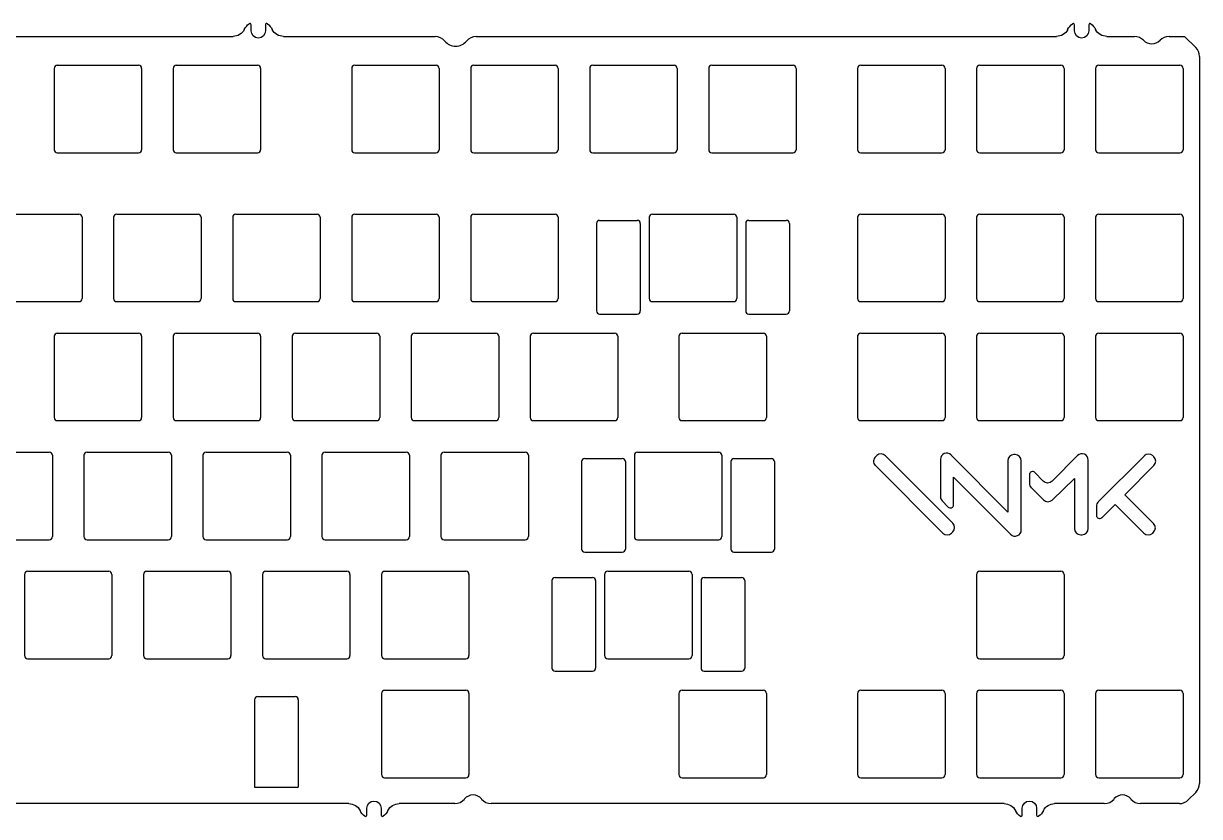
# Model space of a CAD drawing. Header units: millimetres. Extents: x 33 to 797, y 123 to 441.
# Drawn here: x 609.3 to 797.5, y 171.5 to 298.4 of the extents above; entities that cross this region are included whole.
import ezdxf

# ---------------------------------------------------------------- set-up
doc = ezdxf.new("R2010")
doc.units = ezdxf.units.MM
doc.header["$LTSCALE"] = 0.75

msp = doc.modelspace()

# ---------------------------------------------------------------- linework, layer by layer
at = {"extrusion": (-1e-16, -1, 0)}
for p, q in [((645.68, 297.21), (645.68, 298.18)), ((647.98, 298.18), (647.98, 297.21)), ((777.47, 297.21), (777.47, 298.18)), ((779.77, 298.18), (779.77, 297.21)), ((571.6, 296.31), (642.79, 296.31)), ((650.86, 296.31), (675.13, 296.31)), ((681.71, 296.31), (774.59, 296.31)), ((782.65, 296.31), (787.07, 296.31)), ((792.62, 296.31), (795.1, 296.31)), ((795.1, 296.31), (796.89, 294.52)), ((797.48, 293.11), (797.47, 176.76)), ((745.85, 229.26), (745.65, 229.1)), ((757.98, 218.43), (747.2, 229.21)), ((756.01, 228.63), (756.01, 222.69)), ((766.78, 220.21), (757.72, 229.33)), ((766.78, 228.4), (766.78, 220.21)), ((767.96, 229.4), (767.78, 229.4)), ((768.96, 217.35), (768.96, 228.4)), ((777.97, 229.23), (773.89, 225.15)), ((779.68, 217.58), (779.68, 228.52)), ((788.64, 229.17), (781.29, 221.83)), ((790.18, 229.05), (790.05, 229.17)), ((745.6, 227.63), (756.39, 216.84)), ((770.27, 226.2), (770.27, 224.8)), ((772.46, 225.16), (771.14, 226.55)), ((785.53, 222.98), (790.18, 227.63)), ((758.12, 225.77), (767.25, 216.64)), ((758.12, 221.35), (758.12, 225.77)), ((770.57, 224.09), (772.51, 222.15)), ((773.91, 222.13), (777.47, 225.56)), ((777.47, 225.56), (777.47, 217.58)), ((790.13, 218.37), (785.53, 222.98)), ((756.29, 222), (757.26, 221)), ((781, 221.12), (781, 219.66)), ((781.85, 219.3), (783.98, 221.43)), ((783.98, 221.43), (788.59, 216.83)), ((757.8, 216.84), (757.98, 217.02)), ((778.47, 216.58), (778.68, 216.58)), ((790, 216.83), (790.13, 216.96)), ((796.89, 175.35), (795.68, 174.14)), ((661.32, 173.55), (521.3, 173.55)), ((678.3, 173.55), (669.38, 173.55)), ((766.22, 173.55), (684.1, 173.55)), ((782.25, 173.55), (774.29, 173.55)), ((794.27, 173.55), (788.05, 173.55)), ((664.2, 171.69), (664.2, 172.8)), ((666.5, 172.8), (666.5, 171.69)), ((769.11, 171.69), (769.11, 172.8)), ((771.41, 172.8), (771.41, 171.69))]:
    msp.add_line(p, q, dxfattribs=at)
for p, q in [((614.16, 291.19), (614.16, 278.19)), ((614.66, 291.69), (627.66, 291.69)), ((628.16, 291.19), (628.16, 278.19)), ((633.21, 291.19), (633.21, 278.19)), ((633.71, 291.69), (646.71, 291.69)), ((647.21, 291.19), (647.21, 278.19)), ((661.78, 291.19), (661.78, 278.19)), ((662.28, 291.69), (675.28, 291.69)), ((675.78, 291.19), (675.78, 278.19)), ((680.83, 291.19), (680.83, 278.19)), ((681.33, 291.69), (694.33, 291.69)), ((694.83, 291.19), (694.83, 278.19)), ((699.88, 291.19), (699.88, 278.19)), ((700.38, 291.69), (713.38, 291.69)), ((713.88, 291.19), (713.88, 278.19)), ((718.93, 291.19), (718.93, 278.19)), ((719.43, 291.69), (732.43, 291.69)), ((732.93, 291.19), (732.93, 278.19)), ((742.75, 291.19), (742.75, 278.19)), ((743.25, 291.69), (756.25, 291.69)), ((756.75, 291.19), (756.75, 278.19)), ((761.8, 291.19), (761.8, 278.19)), ((762.3, 291.69), (775.3, 291.69)), ((775.8, 291.19), (775.8, 278.19)), ((780.85, 291.19), (780.85, 278.19)), ((781.35, 291.69), (794.35, 291.69)), ((794.85, 291.19), (794.85, 278.19)), ((614.66, 277.69), (627.66, 277.69)), ((633.71, 277.69), (646.71, 277.69)), ((662.28, 277.69), (675.28, 277.69)), ((681.33, 277.69), (694.33, 277.69)), ((700.38, 277.69), (713.38, 277.69)), ((719.43, 277.69), (732.43, 277.69)), ((743.25, 277.69), (756.25, 277.69)), ((762.3, 277.69), (775.3, 277.69)), ((781.35, 277.69), (794.35, 277.69)), ((605.13, 267.88), (618.13, 267.88)), ((618.63, 267.38), (618.63, 254.38)), ((623.68, 267.38), (623.68, 254.38)), ((624.18, 267.88), (637.18, 267.88)), ((637.68, 267.38), (637.68, 254.38)), ((642.73, 267.38), (642.73, 254.38)), ((643.23, 267.88), (656.23, 267.88)), ((656.73, 267.38), (656.73, 254.38)), ((661.78, 267.38), (661.78, 254.38)), ((662.28, 267.88), (675.28, 267.88)), ((675.78, 267.38), (675.78, 254.38)), ((680.83, 267.38), (680.83, 254.38)), ((681.33, 267.88), (694.33, 267.88)), ((694.83, 267.38), (694.83, 254.38)), ((709.41, 267.38), (709.41, 254.38)), ((709.91, 267.88), (722.91, 267.88)), ((723.41, 267.38), (723.41, 254.38)), ((742.75, 267.38), (742.75, 254.38)), ((743.25, 267.88), (756.25, 267.88)), ((756.75, 267.38), (756.75, 254.38)), ((761.8, 267.38), (761.8, 254.38)), ((762.3, 267.88), (775.3, 267.88)), ((775.8, 267.38), (775.8, 254.38)), ((780.85, 267.38), (780.85, 254.38)), ((781.35, 267.88), (794.35, 267.88)), ((794.85, 267.38), (794.85, 254.38)), ((700.97, 266.38), (700.97, 252.38)), ((701.47, 266.88), (707.47, 266.88)), ((707.97, 266.38), (707.97, 252.38)), ((724.85, 266.38), (724.85, 252.38)), ((725.35, 266.88), (731.35, 266.88)), ((731.85, 266.38), (731.85, 252.38)), ((605.13, 253.88), (618.13, 253.88)), ((624.18, 253.88), (637.18, 253.88)), ((643.23, 253.88), (656.23, 253.88)), ((662.28, 253.88), (675.28, 253.88)), ((681.33, 253.88), (694.33, 253.88)), ((709.91, 253.88), (722.91, 253.88)), ((743.25, 253.88), (756.25, 253.88)), ((762.3, 253.88), (775.3, 253.88)), ((781.35, 253.88), (794.35, 253.88)), ((701.47, 251.88), (707.47, 251.88)), ((725.35, 251.88), (731.35, 251.88)), ((614.66, 248.83), (627.66, 248.83)), ((633.71, 248.83), (646.71, 248.83)), ((652.76, 248.83), (665.76, 248.83)), ((671.81, 248.83), (684.81, 248.83)), ((690.86, 248.83), (703.86, 248.83)), ((714.67, 248.83), (727.67, 248.83)), ((743.25, 248.83), (756.25, 248.83)), ((762.3, 248.83), (775.3, 248.83)), ((781.35, 248.83), (794.35, 248.83)), ((614.16, 248.33), (614.16, 235.33)), ((628.16, 248.33), (628.16, 235.33)), ((633.21, 248.33), (633.21, 235.33)), ((647.21, 248.33), (647.21, 235.33)), ((652.26, 248.33), (652.26, 235.33)), ((666.26, 248.33), (666.26, 235.33)), ((671.31, 248.33), (671.31, 235.33)), ((685.31, 248.33), (685.31, 235.33)), ((690.36, 248.33), (690.36, 235.33)), ((704.36, 248.33), (704.36, 235.33)), ((714.17, 248.33), (714.17, 235.33)), ((728.17, 248.33), (728.17, 235.33)), ((742.75, 248.33), (742.75, 235.33)), ((756.75, 248.33), (756.75, 235.33)), ((761.8, 248.33), (761.8, 235.33)), ((775.8, 248.33), (775.8, 235.33)), ((780.85, 248.33), (780.85, 235.33)), ((794.85, 248.33), (794.85, 235.33)), ((614.66, 234.83), (627.66, 234.83)), ((633.71, 234.83), (646.71, 234.83)), ((652.76, 234.83), (665.76, 234.83)), ((671.81, 234.83), (684.81, 234.83)), ((690.86, 234.83), (703.86, 234.83)), ((714.67, 234.83), (727.67, 234.83)), ((743.25, 234.83), (756.25, 234.83)), ((762.3, 234.83), (775.3, 234.83)), ((781.35, 234.83), (794.35, 234.83)), ((600.37, 229.78), (613.37, 229.78)), ((619.42, 229.78), (632.42, 229.78)), ((638.47, 229.78), (651.47, 229.78)), ((657.52, 229.78), (670.52, 229.78)), ((676.57, 229.78), (689.57, 229.78)), ((707.53, 229.78), (720.53, 229.78)), ((613.87, 229.28), (613.87, 216.28)), ((618.92, 229.28), (618.92, 216.28)), ((632.92, 229.28), (632.92, 216.28)), ((637.97, 229.28), (637.97, 216.28)), ((651.97, 229.28), (651.97, 216.28)), ((657.02, 229.28), (657.02, 216.28)), ((671.02, 229.28), (671.02, 216.28)), ((676.07, 229.28), (676.07, 216.28)), ((690.07, 229.28), (690.07, 216.28)), ((698.59, 228.28), (698.59, 214.28)), ((699.09, 228.78), (705.09, 228.78)), ((705.59, 228.28), (705.59, 214.28)), ((707.03, 229.28), (707.03, 216.28)), ((721.03, 229.28), (721.03, 216.28)), ((722.46, 228.28), (722.46, 214.28)), ((722.96, 228.78), (728.96, 228.78)), ((729.46, 228.28), (729.46, 214.28)), ((600.37, 215.78), (613.37, 215.78)), ((619.42, 215.78), (632.42, 215.78)), ((638.47, 215.78), (651.47, 215.78)), ((657.52, 215.78), (670.52, 215.78)), ((676.57, 215.78), (689.57, 215.78)), ((707.53, 215.78), (720.53, 215.78)), ((699.09, 213.78), (705.09, 213.78)), ((722.96, 213.78), (728.96, 213.78)), ((609.4, 210.23), (609.4, 197.23)), ((609.9, 210.73), (622.9, 210.73)), ((623.4, 210.23), (623.4, 197.23)), ((628.45, 210.23), (628.45, 197.23)), ((628.95, 210.73), (641.95, 210.73)), ((642.45, 210.23), (642.45, 197.23)), ((647.5, 210.23), (647.5, 197.23)), ((648, 210.73), (661, 210.73)), ((661.5, 210.23), (661.5, 197.23)), ((666.55, 210.23), (666.55, 197.23)), ((667.05, 210.73), (680.05, 210.73)), ((680.55, 210.23), (680.55, 197.23)), ((693.83, 209.23), (693.83, 195.23)), ((694.33, 209.73), (700.33, 209.73)), ((700.83, 209.23), (700.83, 195.23)), ((702.26, 210.23), (702.26, 197.23)), ((702.76, 210.73), (715.76, 210.73)), ((716.26, 210.23), (716.26, 197.23)), ((717.7, 209.23), (717.7, 195.23)), ((718.2, 209.73), (724.2, 209.73)), ((724.7, 209.23), (724.7, 195.23)), ((761.8, 210.23), (761.8, 197.23)), ((762.3, 210.73), (775.3, 210.73)), ((775.8, 210.23), (775.8, 197.23)), ((609.9, 196.73), (622.9, 196.73)), ((628.95, 196.73), (641.95, 196.73)), ((648, 196.73), (661, 196.73)), ((667.05, 196.73), (680.05, 196.73)), ((702.76, 196.73), (715.76, 196.73)), ((762.3, 196.73), (775.3, 196.73)), ((694.33, 194.73), (700.33, 194.73)), ((718.2, 194.73), (724.2, 194.73)), ((646.23, 190.18), (646.23, 176.18)), ((646.73, 190.68), (652.73, 190.68)), ((653.23, 190.18), (653.23, 176.18)), ((666.55, 191.18), (666.55, 178.18)), ((667.05, 191.68), (680.05, 191.68)), ((680.55, 191.18), (680.55, 178.18)), ((714.17, 191.18), (714.17, 178.18)), ((714.67, 191.68), (727.67, 191.68)), ((728.17, 191.18), (728.17, 178.18)), ((742.75, 191.18), (742.75, 178.18)), ((743.25, 191.68), (756.25, 191.68)), ((756.75, 191.18), (756.75, 178.18)), ((761.8, 191.18), (761.8, 178.18)), ((762.3, 191.68), (775.3, 191.68)), ((775.8, 191.18), (775.8, 178.18)), ((780.85, 191.18), (780.85, 178.18)), ((781.35, 191.68), (794.35, 191.68)), ((794.85, 191.18), (794.85, 178.18)), ((667.05, 177.68), (680.05, 177.68)), ((714.67, 177.68), (727.67, 177.68)), ((743.25, 177.68), (756.25, 177.68)), ((762.3, 177.68), (775.3, 177.68)), ((781.35, 177.68), (794.35, 177.68)), ((646.23, 176.18), (653.23, 176.18))]:
    msp.add_line(p, q)
at = {"extrusion": (0, 0, -1)}
for centre, radius, start, end in [((-642.79, 298.31), 2, 206.3878, 270), ((-646.83, 296.31), 2.5, 26.3878, 54.0587), ((-646.83, 296.31), 2.5, 125.9413, 153.6122), ((-650.86, 298.31), 2, 270, 333.6122), ((-774.59, 298.31), 2, 206.3878, 270), ((-778.62, 296.31), 2.5, 26.3878, 54.0587), ((-778.62, 296.31), 2.5, 125.9413, 153.6122), ((-782.65, 298.31), 2, 270, 333.6122), ((-646.83, 297.21), 1.15, 180, 0), ((-778.62, 297.21), 1.15, 180, 0), ((-773.18, 225.85), 1, 225, 316.3033), ((-661.32, 171.55), 2, 90, 153.6122), ((-665.35, 172.8), 1.15, 0, 180), ((-669.38, 171.55), 2, 26.3878, 90), ((-766.22, 171.55), 2, 90, 153.6122), ((-770.26, 172.8), 1.15, 0, 180), ((-774.29, 171.55), 2, 26.3878, 90), ((-665.35, 173.55), 2.5, 305.9413, 333.6122), ((-665.35, 173.55), 2.5, 206.3878, 234.0587), ((-770.26, 173.55), 2.5, 305.9413, 333.6122), ((-770.26, 173.55), 2.5, 206.3878, 234.0587)]:
    msp.add_arc(centre, radius, start, end, dxfattribs=at)
for centre, radius, start, end in [((645.48, 298.18), 0.2, 0, 125.9413), ((648.18, 298.18), 0.2, 54.0587, 180), ((777.27, 298.18), 0.2, 0, 125.9413), ((779.97, 298.18), 0.2, 54.0587, 180), ((675.13, 294.31), 2, 38.7117, 90), ((678.42, 296.95), 2.22, 218.7117, 321.2883), ((681.71, 294.31), 2, 90, 141.2883), ((787.07, 294.31), 2, 43.535, 90), ((789.84, 296.95), 1.83, 223.535, 316.465), ((792.62, 294.31), 2, 90, 136.465), ((795.48, 293.11), 2, 359.9974, 44.9991), ((614.66, 291.19), 0.5, 90, 180), ((627.66, 291.19), 0.5, 0, 90), ((633.71, 291.19), 0.5, 90, 180), ((646.71, 291.19), 0.5, 0, 90), ((662.28, 291.19), 0.5, 90, 180), ((675.28, 291.19), 0.5, 0, 90), ((681.33, 291.19), 0.5, 90, 180), ((694.33, 291.19), 0.5, 0, 90), ((700.38, 291.19), 0.5, 90, 180), ((713.38, 291.19), 0.5, 0, 90), ((719.43, 291.19), 0.5, 90, 180), ((732.43, 291.19), 0.5, 0, 90), ((743.25, 291.19), 0.5, 90, 180), ((756.25, 291.19), 0.5, 0, 90), ((762.3, 291.19), 0.5, 90, 180), ((775.3, 291.19), 0.5, 0, 90), ((781.35, 291.19), 0.5, 90, 180), ((794.35, 291.19), 0.5, 0, 90), ((614.66, 278.19), 0.5, 180, 270), ((627.66, 278.19), 0.5, 270, 0), ((633.71, 278.19), 0.5, 180, 270), ((646.71, 278.19), 0.5, 270, 0), ((662.28, 278.19), 0.5, 180, 270), ((675.28, 278.19), 0.5, 270, 0), ((681.33, 278.19), 0.5, 180, 270), ((694.33, 278.19), 0.5, 270, 0), ((700.38, 278.19), 0.5, 180, 270), ((713.38, 278.19), 0.5, 270, 0), ((719.43, 278.19), 0.5, 180, 270), ((732.43, 278.19), 0.5, 270, 0), ((743.25, 278.19), 0.5, 180, 270), ((756.25, 278.19), 0.5, 270, 0), ((762.3, 278.19), 0.5, 180, 270), ((775.3, 278.19), 0.5, 270, 0), ((781.35, 278.19), 0.5, 180, 270), ((794.35, 278.19), 0.5, 270, 0), ((618.13, 267.38), 0.5, 0, 90), ((624.18, 267.38), 0.5, 90, 180), ((637.18, 267.38), 0.5, 0, 90), ((643.23, 267.38), 0.5, 90, 180), ((656.23, 267.38), 0.5, 0, 90), ((662.28, 267.38), 0.5, 90, 180), ((675.28, 267.38), 0.5, 0, 90), ((681.33, 267.38), 0.5, 90, 180), ((694.33, 267.38), 0.5, 0, 90), ((709.91, 267.38), 0.5, 90, 180), ((722.91, 267.38), 0.5, 0, 90), ((743.25, 267.38), 0.5, 90, 180), ((756.25, 267.38), 0.5, 0, 90), ((762.3, 267.38), 0.5, 90, 180), ((775.3, 267.38), 0.5, 0, 90), ((781.35, 267.38), 0.5, 90, 180), ((794.35, 267.38), 0.5, 0, 90), ((701.47, 266.38), 0.5, 90, 180), ((707.47, 266.38), 0.5, 0, 90), ((725.35, 266.38), 0.5, 90, 180), ((731.35, 266.38), 0.5, 0, 90), ((618.13, 254.38), 0.5, 270, 0), ((624.18, 254.38), 0.5, 180, 270), ((637.18, 254.38), 0.5, 270, 0), ((643.23, 254.38), 0.5, 180, 270), ((656.23, 254.38), 0.5, 270, 0), ((662.28, 254.38), 0.5, 180, 270), ((675.28, 254.38), 0.5, 270, 0), ((681.33, 254.38), 0.5, 180, 270), ((694.33, 254.38), 0.5, 270, 0), ((709.91, 254.38), 0.5, 180, 270), ((722.91, 254.38), 0.5, 270, 0), ((743.25, 254.38), 0.5, 180, 270), ((756.25, 254.38), 0.5, 270, 0), ((762.3, 254.38), 0.5, 180, 270), ((775.3, 254.38), 0.5, 270, 0), ((781.35, 254.38), 0.5, 180, 270), ((794.35, 254.38), 0.5, 270, 0), ((701.47, 252.38), 0.5, 180, 270), ((707.47, 252.38), 0.5, 270, 0), ((725.35, 252.38), 0.5, 180, 270), ((731.35, 252.38), 0.5, 270, 0), ((614.66, 248.33), 0.5, 90, 180), ((627.66, 248.33), 0.5, 0, 90), ((633.71, 248.33), 0.5, 90, 180), ((646.71, 248.33), 0.5, 0, 90), ((652.76, 248.33), 0.5, 90, 180), ((665.76, 248.33), 0.5, 0, 90), ((671.81, 248.33), 0.5, 90, 180), ((684.81, 248.33), 0.5, 0, 90), ((690.86, 248.33), 0.5, 90, 180), ((703.86, 248.33), 0.5, 0, 90), ((714.67, 248.33), 0.5, 90, 180), ((727.67, 248.33), 0.5, 0, 90), ((743.25, 248.33), 0.5, 90, 180), ((756.25, 248.33), 0.5, 0, 90), ((762.3, 248.33), 0.5, 90, 180), ((775.3, 248.33), 0.5, 0, 90), ((781.35, 248.33), 0.5, 90, 180), ((794.35, 248.33), 0.5, 0, 90), ((614.66, 235.33), 0.5, 180, 270), ((627.66, 235.33), 0.5, 270, 0), ((633.71, 235.33), 0.5, 180, 270), ((646.71, 235.33), 0.5, 270, 0), ((652.76, 235.33), 0.5, 180, 270), ((665.76, 235.33), 0.5, 270, 0), ((671.81, 235.33), 0.5, 180, 270), ((684.81, 235.33), 0.5, 270, 0), ((690.86, 235.33), 0.5, 180, 270), ((703.86, 235.33), 0.5, 270, 0), ((714.67, 235.33), 0.5, 180, 270), ((727.67, 235.33), 0.5, 270, 0), ((743.25, 235.33), 0.5, 180, 270), ((756.25, 235.33), 0.5, 270, 0), ((762.3, 235.33), 0.5, 180, 270), ((775.3, 235.33), 0.5, 270, 0), ((781.35, 235.33), 0.5, 180, 270), ((794.35, 235.33), 0.5, 270, 0), ((613.37, 229.28), 0.5, 0, 90), ((619.42, 229.28), 0.5, 90, 180), ((632.42, 229.28), 0.5, 0, 90), ((638.47, 229.28), 0.5, 90, 180), ((651.47, 229.28), 0.5, 0, 90), ((657.52, 229.28), 0.5, 90, 180), ((670.52, 229.28), 0.5, 0, 90), ((676.57, 229.28), 0.5, 90, 180), ((689.57, 229.28), 0.5, 0, 90), ((707.53, 229.28), 0.5, 90, 180), ((720.53, 229.28), 0.5, 0, 90), ((699.09, 228.28), 0.5, 90, 180), ((705.09, 228.28), 0.5, 0, 90), ((722.96, 228.28), 0.5, 90, 180), ((728.96, 228.28), 0.5, 0, 90), ((746.3, 228.34), 1, 130.4714, 225), ((746.5, 228.5), 1, 45, 130.4714), ((757.01, 228.63), 1, 44.8049, 180), ((767.78, 228.4), 1, 90, 180), ((767.96, 228.4), 1, 0, 90), ((778.68, 228.52), 1, 0, 135), ((789.34, 228.47), 1, 45, 135), ((789.47, 228.34), 1, 315, 45), ((770.77, 226.2), 0.5, 43.6967, 180), ((771.27, 224.8), 1, 180, 225), ((757.01, 222.69), 1, 180, 224.1925), ((773.22, 222.85), 1, 225, 313.976), ((757.62, 221.35), 0.5, 224.1925, 0), ((782, 221.12), 1, 135, 180), ((757.27, 217.73), 1, 315, 45), ((781.5, 219.66), 0.5, 180, 315), ((789.43, 217.67), 1, 315, 45), ((757.09, 217.55), 1, 225, 315), ((767.96, 217.35), 1, 225, 0), ((778.47, 217.58), 1, 180, 270), ((778.68, 217.58), 1, 270, 0), ((789.29, 217.54), 1, 225, 315), ((613.37, 216.28), 0.5, 270, 0), ((619.42, 216.28), 0.5, 180, 270), ((632.42, 216.28), 0.5, 270, 0), ((638.47, 216.28), 0.5, 180, 270), ((651.47, 216.28), 0.5, 270, 0), ((657.52, 216.28), 0.5, 180, 270), ((670.52, 216.28), 0.5, 270, 0), ((676.57, 216.28), 0.5, 180, 270), ((689.57, 216.28), 0.5, 270, 0), ((707.53, 216.28), 0.5, 180, 270), ((720.53, 216.28), 0.5, 270, 0), ((699.09, 214.28), 0.5, 180, 270), ((705.09, 214.28), 0.5, 270, 0), ((722.96, 214.28), 0.5, 180, 270), ((728.96, 214.28), 0.5, 270, 0), ((609.9, 210.23), 0.5, 90, 180), ((622.9, 210.23), 0.5, 0, 90), ((628.95, 210.23), 0.5, 90, 180), ((641.95, 210.23), 0.5, 0, 90), ((648, 210.23), 0.5, 90, 180), ((661, 210.23), 0.5, 0, 90), ((667.05, 210.23), 0.5, 90, 180), ((680.05, 210.23), 0.5, 0, 90), ((694.33, 209.23), 0.5, 90, 180), ((700.33, 209.23), 0.5, 0, 90), ((702.76, 210.23), 0.5, 90, 180), ((715.76, 210.23), 0.5, 0, 90), ((718.2, 209.23), 0.5, 90, 180), ((724.2, 209.23), 0.5, 0, 90), ((762.3, 210.23), 0.5, 90, 180), ((775.3, 210.23), 0.5, 0, 90), ((609.9, 197.23), 0.5, 180, 270), ((622.9, 197.23), 0.5, 270, 0), ((628.95, 197.23), 0.5, 180, 270), ((641.95, 197.23), 0.5, 270, 0), ((648, 197.23), 0.5, 180, 270), ((661, 197.23), 0.5, 270, 0), ((667.05, 197.23), 0.5, 180, 270), ((680.05, 197.23), 0.5, 270, 0), ((702.76, 197.23), 0.5, 180, 270), ((715.76, 197.23), 0.5, 270, 0), ((762.3, 197.23), 0.5, 180, 270), ((775.3, 197.23), 0.5, 270, 0), ((694.33, 195.23), 0.5, 180, 270), ((700.33, 195.23), 0.5, 270, 0), ((718.2, 195.23), 0.5, 180, 270), ((724.2, 195.23), 0.5, 270, 0), ((646.73, 190.18), 0.5, 90, 180), ((652.73, 190.18), 0.5, 0, 90), ((667.05, 191.18), 0.5, 90, 180), ((680.05, 191.18), 0.5, 0, 90), ((714.67, 191.18), 0.5, 90, 180), ((727.67, 191.18), 0.5, 0, 90), ((743.25, 191.18), 0.5, 90, 180), ((756.25, 191.18), 0.5, 0, 90), ((762.3, 191.18), 0.5, 90, 180), ((775.3, 191.18), 0.5, 0, 90), ((781.35, 191.18), 0.5, 90, 180), ((794.35, 191.18), 0.5, 0, 90), ((667.05, 178.18), 0.5, 180, 270), ((680.05, 178.18), 0.5, 270, 0), ((714.67, 178.18), 0.5, 180, 270), ((727.67, 178.18), 0.5, 270, 0), ((743.25, 178.18), 0.5, 180, 270), ((756.25, 178.18), 0.5, 270, 0), ((762.3, 178.18), 0.5, 180, 270), ((775.3, 178.18), 0.5, 270, 0), ((781.35, 178.18), 0.5, 180, 270), ((794.35, 178.18), 0.5, 270, 0), ((795.47, 176.76), 2, 314.9993, 359.9974), ((678.3, 175.55), 2, 270, 320.7179), ((681.2, 173.18), 1.75, 39.2821, 140.7179), ((684.1, 175.55), 2, 219.2821, 270), ((782.25, 175.55), 2, 270, 320.7179), ((785.15, 173.18), 1.75, 39.2821, 140.7179), ((788.05, 175.55), 2, 219.2821, 270), ((794.27, 175.55), 2, 270, 314.9993), ((664, 171.69), 0.2, 234.0587, 0), ((666.7, 171.69), 0.2, 180, 305.9413), ((768.91, 171.69), 0.2, 234.0587, 0), ((771.61, 171.69), 0.2, 180, 305.9413)]:
    msp.add_arc(centre, radius, start, end)

doc.saveas('drawing.dxf')
